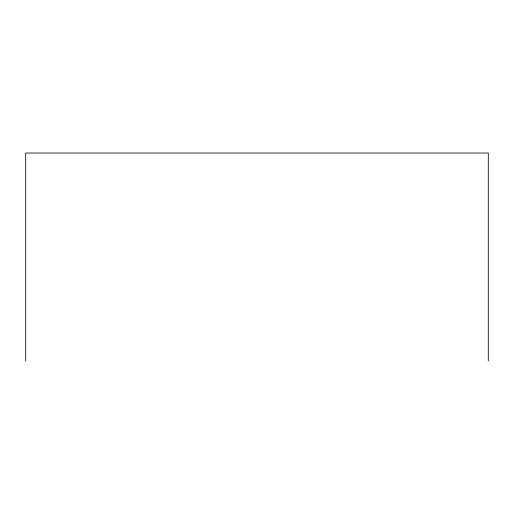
<?xml version="1.0" encoding="UTF-8"?>
<svg xmlns="http://www.w3.org/2000/svg" width="514" height="514" viewBox="0 0 514 514"><rect width="100%" height="100%" fill="white"/><g stroke="black" fill="none" stroke-linecap="round" stroke-linejoin="round"><path stroke-width="0.77" d="M488.3 360.969L488.3 153.031L25.7 153.031L25.7 360.969"/></g></svg>
